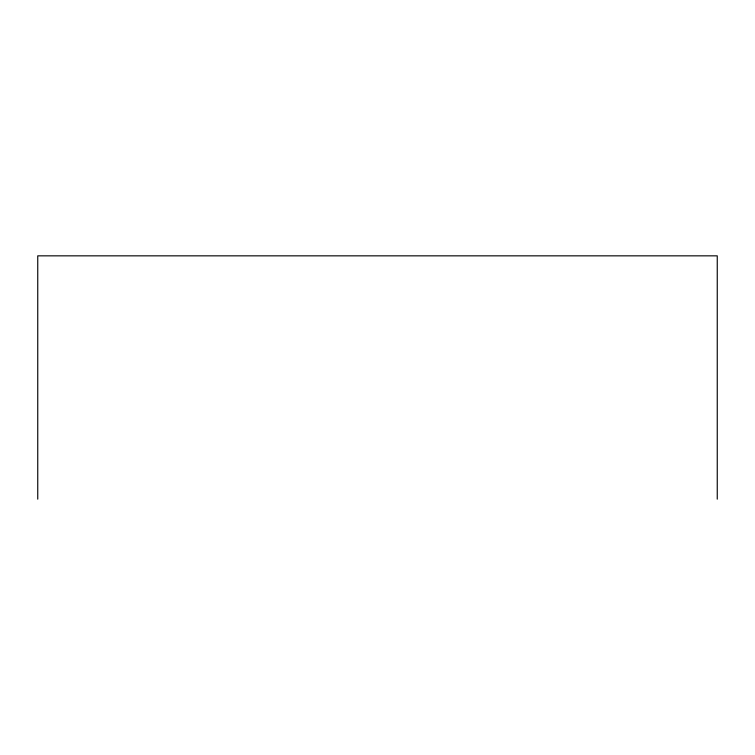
<?xml version="1.0" encoding="UTF-8"?>
<svg xmlns="http://www.w3.org/2000/svg" width="755" height="755" viewBox="0 0 755 755"><rect width="100%" height="100%" fill="white"/><g stroke="black" fill="none" stroke-linecap="round" stroke-linejoin="round"><path stroke-width="1.13" d="M717.25 499.159L717.25 255.841L37.75 255.841L37.75 499.159"/></g></svg>
